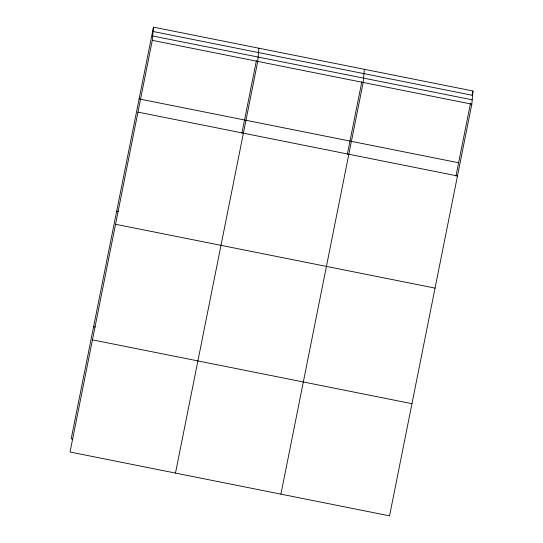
<?xml version="1.0" encoding="UTF-8"?>
<svg xmlns="http://www.w3.org/2000/svg" width="543" height="543" viewBox="0 0 543 543"><rect width="100%" height="100%" fill="white"/><g stroke="black" fill="none" stroke-linecap="round" stroke-linejoin="round"><path stroke-width="0.81" d="M152.305 40.338L153.452 27.15L472.96 90.986L471.813 104.168L389.548 515.85L70.04 452.014L152.305 40.338L471.813 104.168M258.889 48.218L257.742 61.4L175.477 473.082M364.326 69.28L363.179 82.468L280.921 494.144M153.452 27.15L71.187 438.832L72.85 439.158M241.886 133.286L256.411 60.592M347.323 154.355L361.848 81.654M455.957 176.061L470.482 103.36M472.132 95.113L472.96 90.986M153.072 31.501L472.58 95.337M152.685 35.987L472.193 99.817M139.103 98.928L458.618 162.764M137.963 112.116L457.471 175.952M116.691 211.098L118.354 211.431M115.55 224.279L435.058 288.116M93.6 326.662L95.263 326.995M92.453 339.85L411.967 403.68"/></g></svg>
